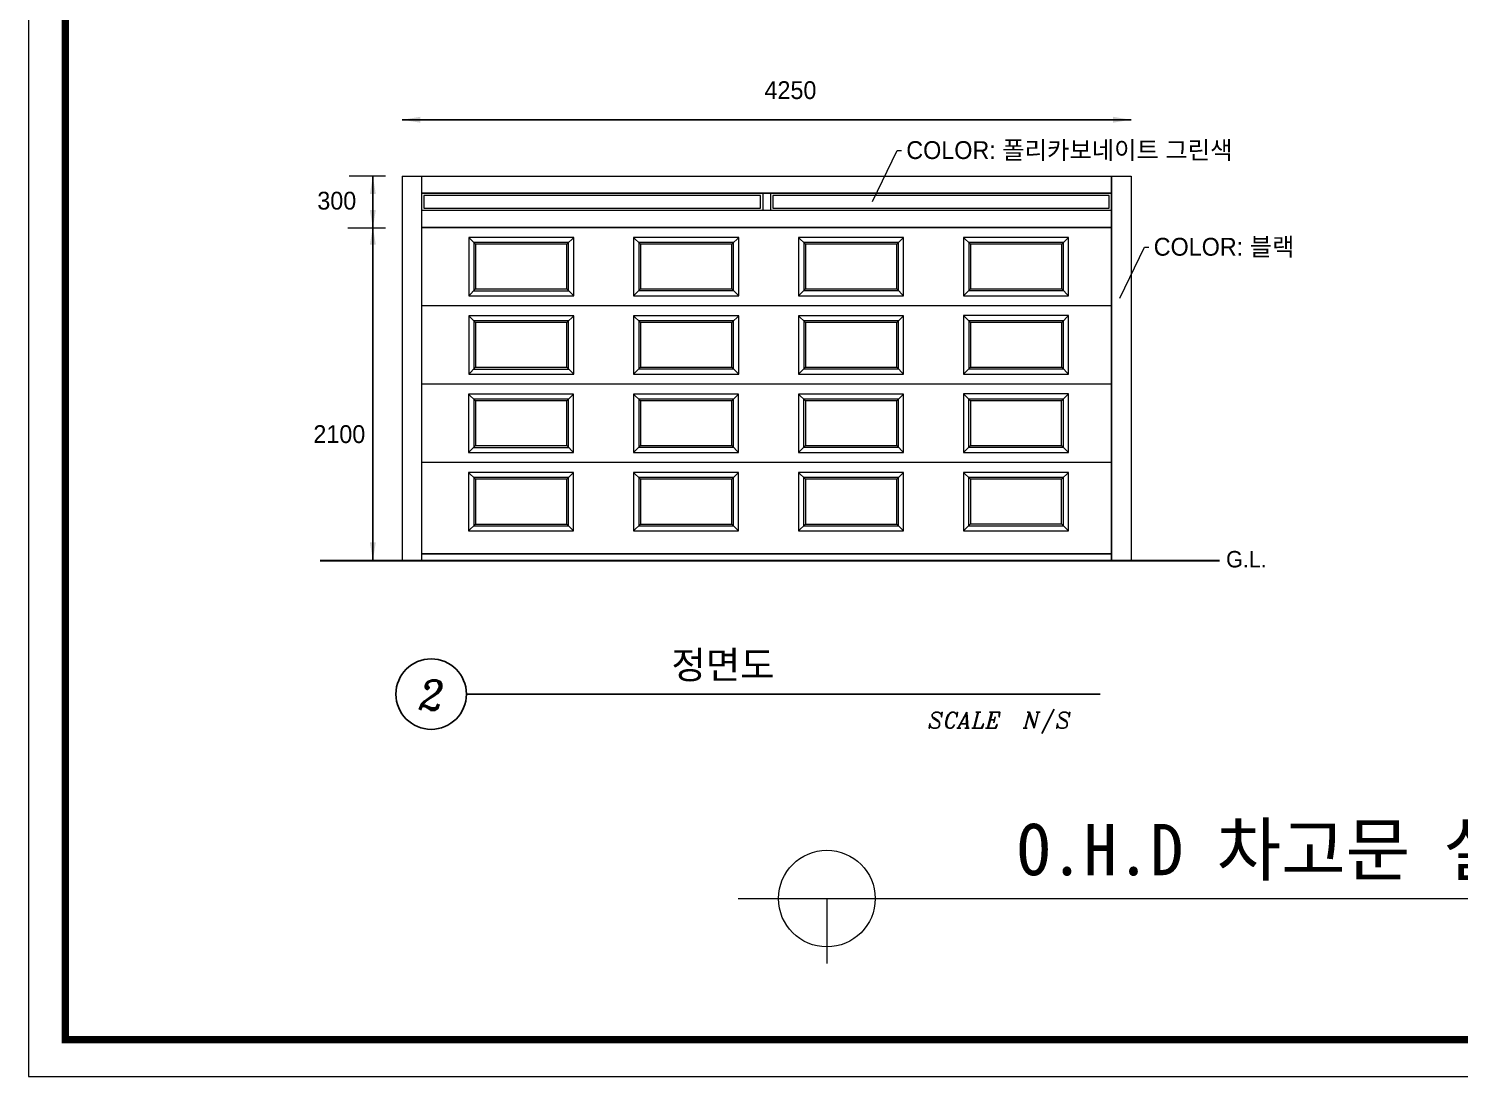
# Model space of a CAD drawing. Header units: millimetres. Extents: x 37414 to 54689, y 15261 to 27488.
# Drawn here: x 37414 to 45759, y 15261 to 21375 of the extents above; entities that cross this region are included whole.
import ezdxf
from ezdxf.enums import TextEntityAlignment as Align

# ---------------------------------------------------------------- set-up
doc = ezdxf.new("R2010")
doc.units = ezdxf.units.MM
doc.layers.get('0').update_dxf_attribs({"lineweight": 13})
for name, color, linetype in [('BORDER', 2, 'Continuous'), ('DIM', 7, 'Continuous'), ('FORM', 7, 'Continuous')]:
    doc.layers.add(name, color=color, linetype=linetype)
doc.layers.add('치수', color=7, linetype='Continuous', lineweight=13)
doc.styles.add('ITALICC', font='italicc', dxfattribs={"height": 138.122195})
doc.styles.get("Standard").update_dxf_attribs({"font": 'Gulim.ttf'})
doc.linetypes.add('ZIGZAG', pattern='A,0.00254,-5.08,[131,ltypeshp.shx,S=5.08,R=0,X=-5.08,Y=0],-10.16,[131,ltypeshp.shx,S=5.08,R=180,X=5.08,Y=0],-5.08', length=20.32254)
doc.dimstyles.new('ISO-25', dxfattribs={"dimtxt": 2.5, "dimasz": 2.5, "dimexe": 1.25, "dimexo": 0.625, "dimtad": 1, "dimtxsty": 'Standard', "dimcen": 2.5, "dimadec": 0, "dimazin": 0, "dimtfac": 1, "dimtmove": 0, "dimatfit": 3, "dimfxl": 0, "dimarcsym": 0})

msp = doc.modelspace()

# ---------------------------------------------------------------- linework, layer by layer
at = {"color": 251}
for p, q in [((37414.4, 27488.3), (37414.4, 15261.4)), ((37414.4, 15261.4), (54689.1, 15261.4)), ((37414.4, 15261.4), (54689.1, 15261.4))]:
    msp.add_line(p, q, dxfattribs=at)
at = {"color": 1}
for p, q in [((42336, 20366), (42479.4, 20663.4)), ((42479.4, 20663.4), (42504.7, 20663.4)), ((43779, 19802), (43922.4, 20099.4)), ((43922.4, 20099.4), (43947.7, 20099.4))]:
    msp.add_line(p, q, dxfattribs=at)
at = {"lineweight": 20}
for p, q in [((39496, 20514.7), (39284, 20514.7)), ((39593.4, 20514.7), (43843.4, 20514.7)), ((39705.9, 20514.7), (39705.9, 18271.7)), ((43729.9, 20514.7), (43729.9, 18271.7)), ((43729.9, 20514.7), (43729.9, 18271.7)), ((43729.9, 20514.7), (43729.9, 18271.7)), ((43729.9, 20514.7), (43729.9, 18271.7)), ((43729.9, 20514.7), (43729.9, 18271.7)), ((43843.4, 20514.7), (43843.4, 18271.7)), ((39705.9, 20414.7), (43729.9, 20414.7)), ((39705.9, 20314.7), (43729.9, 20314.7)), ((39496, 20211), (39276, 20211)), ((39705.9, 20214.7), (43730.4, 20214.7)), ((43730.4, 19719.7), (43730.4, 20252.7))]:
    msp.add_line(p, q, dxfattribs=at)
at = {"lineweight": 30}
msp.add_line((39115.6, 18271.7), (44360, 18271.7), dxfattribs=at)
at = {"color": 4, "lineweight": 20}
msp.add_line((39705.9, 18271.7), (43729.9, 18271.7), dxfattribs=at)
msp.add_line((39705.9, 18271.7), (43729.9, 18271.7), dxfattribs=at)
at = {"layer": 'BORDER', "color": 4}
msp.add_line((39967.6, 17492), (43663.8, 17492), dxfattribs=at)
msp.add_circle((39762, 17492), 205.6, dxfattribs=at)
at = {"layer": 'DIM', "lineweight": 9}
for p, q in [((39705.9, 20514.7), (39705.9, 20121.7)), ((39706.4, 20514.7), (39706.4, 20176.7)), ((39706.4, 20252.7), (39706.4, 19719.7)), ((39705.9, 20121.7), (39705.9, 19588.7)), ((39706.4, 19795.7), (39706.4, 19262.7)), ((43730.4, 19262.7), (43730.4, 19795.7)), ((39705.9, 19588.7), (39705.9, 19055.7)), ((43729.9, 19055.7), (43729.9, 19588.7)), ((39706.4, 19338.7), (39706.4, 18805.7)), ((43730.4, 18805.7), (43730.4, 19338.7)), ((39705.9, 19055.7), (39705.9, 18271.7)), ((43729.9, 18271.7), (43729.9, 19055.7)), ((39705.9, 18817.7), (39705.9, 18284.7)), ((39706.4, 18843.2), (39706.4, 18310.2)), ((43730.4, 18310.2), (43730.4, 18843.2)), ((39706.4, 18310.2), (43730.4, 18310.2))]:
    msp.add_line(p, q, dxfattribs=at)
at = {"layer": 'DIM', "lineweight": 20}
msp.add_line((43729.9, 20121.7), (43729.9, 20514.7), dxfattribs=at)
at = {"layer": 'DIM', "color": 2, "lineweight": 20}
for p, q in [((43730.4, 20214.7), (39705.9, 20214.7)), ((43730.4, 20214.7), (39705.9, 20214.7)), ((43730.4, 19757.7), (39705.9, 19757.7)), ((43730.4, 19757.7), (39705.9, 19757.7)), ((43730.4, 19757.7), (39705.9, 19757.7)), ((43730.4, 19300.7), (39705.9, 19300.7)), ((43730.4, 19300.7), (39705.9, 19300.7)), ((43730.4, 19300.7), (39705.9, 19300.7)), ((43729.9, 18843.7), (39705.9, 18843.7)), ((43729.9, 18843.7), (39705.9, 18843.7)), ((43729.9, 18843.2), (39706.4, 18843.2)), ((43729.9, 18843.2), (39706.4, 18843.2))]:
    msp.add_line(p, q, dxfattribs=at)
at = {"layer": 'DIM', "lineweight": 18}
msp.add_line((43729.9, 18309.7), (39705.9, 18309.7), dxfattribs=at)
at = {"layer": 'FORM', "const_width": 42.6}
msp.add_lwpolyline([(37627.8, 27274.8), (54475.7, 27274.8), (54475.7, 15474.9), (37627.8, 15474.9)], close=True, dxfattribs=at)
at = {"layer": '치수', "linetype": 'ZIGZAG', "lineweight": 9}
msp.add_line((39593.4, 20514.7), (39593.4, 18271.7), dxfattribs=at)
at = {"layer": '치수', "lineweight": 9}
for p, q in [((41695.7, 20414.7), (41695.7, 20314.7)), ((41740.7, 20414.7), (41740.7, 20314.7))]:
    msp.add_line(p, q, dxfattribs=at)
at = {"layer": '치수', "color": 2, "lineweight": 9}
for p, q in [((40020.9, 20116.7), (39980.9, 20156.7)), ((40553.4, 20116.7), (40593.4, 20156.7)), ((40982.9, 20116.9), (40942.9, 20156.9)), ((41515.4, 20116.9), (41555.4, 20156.9)), ((41944.9, 20116.9), (41904.9, 20156.9)), ((42477.4, 20116.9), (42517.4, 20156.9)), ((42906.9, 20117), (42866.9, 20157)), ((43439.4, 20117), (43479.4, 20157)), ((40020.9, 19855.7), (39980.9, 19815.7)), ((40553.4, 19855.7), (40593.4, 19815.7)), ((40982.9, 19855.9), (40942.9, 19815.9)), ((41515.4, 19855.9), (41555.4, 19815.9)), ((41944.9, 19855.9), (41904.9, 19815.9)), ((42477.4, 19855.9), (42517.4, 19815.9)), ((42906.9, 19856), (42866.9, 19816)), ((43439.4, 19856), (43479.4, 19816)), ((40020.9, 19659.7), (39980.9, 19699.7)), ((40553.4, 19659.7), (40593.4, 19699.7)), ((40982.9, 19659.9), (40942.9, 19699.9)), ((41515.4, 19659.9), (41555.4, 19699.9)), ((41944.9, 19659.9), (41904.9, 19699.9)), ((42477.4, 19659.9), (42517.4, 19699.9)), ((42906.9, 19660), (42866.9, 19700)), ((43439.4, 19660), (43479.4, 19700)), ((40020.9, 19398.7), (39980.9, 19358.7)), ((40553.4, 19398.7), (40593.4, 19358.7)), ((40982.9, 19398.9), (40942.9, 19358.9)), ((41515.4, 19398.9), (41555.4, 19358.9)), ((41944.9, 19398.9), (41904.9, 19358.9)), ((42477.4, 19398.9), (42517.4, 19358.9)), ((42906.9, 19399), (42866.9, 19359)), ((43439.4, 19399), (43479.4, 19359)), ((40020.4, 19202.7), (39980.4, 19242.7)), ((40552.9, 19202.7), (40592.9, 19242.7)), ((40982.4, 19202.9), (40942.4, 19242.9)), ((41514.9, 19202.9), (41554.9, 19242.9)), ((41944.4, 19202.9), (41904.4, 19242.9)), ((42476.9, 19202.9), (42516.9, 19242.9)), ((42906.4, 19203), (42866.4, 19243)), ((43438.9, 19203), (43478.9, 19243)), ((40020.4, 18941.7), (39980.4, 18901.7)), ((40552.9, 18941.7), (40592.9, 18901.7)), ((40982.4, 18941.9), (40942.4, 18901.9)), ((41514.9, 18941.9), (41554.9, 18901.9)), ((41944.4, 18941.9), (41904.4, 18901.9)), ((42476.9, 18941.9), (42516.9, 18901.9)), ((42906.4, 18942), (42866.4, 18902)), ((43438.9, 18942), (43478.9, 18902)), ((40020.4, 18745.2), (39980.4, 18785.2)), ((40552.9, 18745.2), (40592.9, 18785.2)), ((40982.4, 18745.4), (40942.4, 18785.4)), ((41514.9, 18745.4), (41554.9, 18785.4)), ((41944.4, 18745.4), (41904.4, 18785.4)), ((42476.9, 18745.4), (42516.9, 18785.4)), ((42906.4, 18745.5), (42866.4, 18785.5)), ((43438.9, 18745.5), (43478.9, 18785.5)), ((40020.4, 18484.2), (39980.4, 18444.2)), ((40552.9, 18484.2), (40592.9, 18444.2)), ((40982.4, 18484.4), (40942.4, 18444.4)), ((41514.9, 18484.4), (41554.9, 18444.4)), ((41944.4, 18484.4), (41904.4, 18444.4)), ((42476.9, 18484.4), (42516.9, 18444.4)), ((42906.4, 18484.5), (42866.4, 18444.5)), ((43438.9, 18484.5), (43478.9, 18444.5))]:
    msp.add_line(p, q, dxfattribs=at)
at = {"layer": '치수', "color": 4, "lineweight": 20}
for p, q in [((41551.9, 16299), (49724.1, 16299)), ((42069.6, 16299), (42069.6, 15920.9))]:
    msp.add_line(p, q, dxfattribs=at)
at = {"layer": '치수', "lineweight": 9}
msp.add_lwpolyline([(39706.4, 20314.7), (43729.9, 20314.7), (43729.9, 20414.7), (39706.4, 20414.7)], close=True, dxfattribs=at)
for points in [[(41682.7, 20327.7), (41682.7, 20401.7), (39719.4, 20401.7), (39719.4, 20327.7), (41682.7, 20327.7)], [(41753.7, 20327.7), (43716.9, 20327.7), (43716.9, 20401.7), (41753.7, 20401.7), (41753.7, 20327.7)]]:
    msp.add_lwpolyline(points, dxfattribs=at)
at = {"layer": '치수', "color": 2, "lineweight": 9}
for points in [[(39980.9, 19815.7), (40593.4, 19815.7), (40593.4, 20156.7), (39980.9, 20156.7)], [(40010.9, 19845.7), (40563.4, 19845.7), (40563.4, 20126.7), (40010.9, 20126.7)], [(40020.9, 19855.7), (40553.4, 19855.7), (40553.4, 20116.7), (40020.9, 20116.7)], [(40942.9, 19815.9), (41555.4, 19815.9), (41555.4, 20156.9), (40942.9, 20156.9)], [(40972.9, 19845.9), (41525.4, 19845.9), (41525.4, 20126.9), (40972.9, 20126.9)], [(40982.9, 19855.9), (41515.4, 19855.9), (41515.4, 20116.9), (40982.9, 20116.9)], [(41904.9, 19815.9), (42517.4, 19815.9), (42517.4, 20156.9), (41904.9, 20156.9)], [(41934.9, 19845.9), (42487.4, 19845.9), (42487.4, 20126.9), (41934.9, 20126.9)], [(41944.9, 19855.9), (42477.4, 19855.9), (42477.4, 20116.9), (41944.9, 20116.9)], [(42866.9, 19816), (43479.4, 19816), (43479.4, 20157), (42866.9, 20157)], [(42896.9, 19846), (43449.4, 19846), (43449.4, 20127), (42896.9, 20127)], [(42906.9, 19856), (43439.4, 19856), (43439.4, 20117), (42906.9, 20117)], [(39980.9, 19358.7), (40593.4, 19358.7), (40593.4, 19699.7), (39980.9, 19699.7)], [(40942.9, 19358.9), (41555.4, 19358.9), (41555.4, 19699.9), (40942.9, 19699.9)], [(41904.9, 19358.9), (42517.4, 19358.9), (42517.4, 19699.9), (41904.9, 19699.9)], [(42866.9, 19359), (43479.4, 19359), (43479.4, 19700), (42866.9, 19700)], [(40010.9, 19388.7), (40563.4, 19388.7), (40563.4, 19669.7), (40010.9, 19669.7)], [(40020.9, 19398.7), (40553.4, 19398.7), (40553.4, 19659.7), (40020.9, 19659.7)], [(40972.9, 19388.9), (41525.4, 19388.9), (41525.4, 19669.9), (40972.9, 19669.9)], [(40982.9, 19398.9), (41515.4, 19398.9), (41515.4, 19659.9), (40982.9, 19659.9)], [(41934.9, 19388.9), (42487.4, 19388.9), (42487.4, 19669.9), (41934.9, 19669.9)], [(41944.9, 19398.9), (42477.4, 19398.9), (42477.4, 19659.9), (41944.9, 19659.9)], [(42896.9, 19389), (43449.4, 19389), (43449.4, 19670), (42896.9, 19670)], [(42906.9, 19399), (43439.4, 19399), (43439.4, 19660), (42906.9, 19660)], [(39980.4, 18901.7), (40592.9, 18901.7), (40592.9, 19242.7), (39980.4, 19242.7)], [(40010.4, 18931.7), (40562.9, 18931.7), (40562.9, 19212.7), (40010.4, 19212.7)], [(40020.4, 18941.7), (40552.9, 18941.7), (40552.9, 19202.7), (40020.4, 19202.7)], [(40942.4, 18901.9), (41554.9, 18901.9), (41554.9, 19242.9), (40942.4, 19242.9)], [(40972.4, 18931.9), (41524.9, 18931.9), (41524.9, 19212.9), (40972.4, 19212.9)], [(40982.4, 18941.9), (41514.9, 18941.9), (41514.9, 19202.9), (40982.4, 19202.9)], [(41904.4, 18901.9), (42516.9, 18901.9), (42516.9, 19242.9), (41904.4, 19242.9)], [(41934.4, 18931.9), (42486.9, 18931.9), (42486.9, 19212.9), (41934.4, 19212.9)], [(41944.4, 18941.9), (42476.9, 18941.9), (42476.9, 19202.9), (41944.4, 19202.9)], [(42866.4, 18902), (43478.9, 18902), (43478.9, 19243), (42866.4, 19243)], [(42896.4, 18932), (43448.9, 18932), (43448.9, 19213), (42896.4, 19213)], [(42906.4, 18942), (43438.9, 18942), (43438.9, 19203), (42906.4, 19203)], [(39980.4, 18444.2), (40592.9, 18444.2), (40592.9, 18785.2), (39980.4, 18785.2)], [(40942.4, 18444.4), (41554.9, 18444.4), (41554.9, 18785.4), (40942.4, 18785.4)], [(41904.4, 18444.4), (42516.9, 18444.4), (42516.9, 18785.4), (41904.4, 18785.4)], [(42866.4, 18444.5), (43478.9, 18444.5), (43478.9, 18785.5), (42866.4, 18785.5)], [(40010.4, 18474.2), (40562.9, 18474.2), (40562.9, 18755.2), (40010.4, 18755.2)], [(40020.4, 18484.2), (40552.9, 18484.2), (40552.9, 18745.2), (40020.4, 18745.2)], [(40972.4, 18474.4), (41524.9, 18474.4), (41524.9, 18755.4), (40972.4, 18755.4)], [(40982.4, 18484.4), (41514.9, 18484.4), (41514.9, 18745.4), (40982.4, 18745.4)], [(41934.4, 18474.4), (42486.9, 18474.4), (42486.9, 18755.4), (41934.4, 18755.4)], [(41944.4, 18484.4), (42476.9, 18484.4), (42476.9, 18745.4), (41944.4, 18745.4)], [(42896.4, 18474.5), (43448.9, 18474.5), (43448.9, 18755.5), (42896.4, 18755.5)], [(42906.4, 18484.5), (43438.9, 18484.5), (43438.9, 18745.5), (42906.4, 18745.5)]]:
    msp.add_lwpolyline(points, close=True, dxfattribs=at)
at = {"layer": '치수', "color": 4, "lineweight": 20}
msp.add_circle((42069.6, 16299), 281.9, dxfattribs=at)

# ---------------------------------------------------------------- texts
at = {"layer": 'BORDER', "color": 4, "style": 'ITALICC'}
for s, height, p in [('2', 171.5, (39687.7, 17399.8)), ('SCALE  N/S', 93.26, (42659.1, 17292.6))]:
    msp.add_text(s, height=height, dxfattribs=at).set_placement(p)
at = {"layer": '치수', "color": 0, "lineweight": 9}
for s, p in [('COLOR: 폴리카보네이트 그린색', (42533, 20666)), ('COLOR: 블랙', (43976, 20102))]:
    msp.add_text(s, height=104, dxfattribs=at).set_placement(p, align=Align.MIDDLE_LEFT)
at = {"layer": '치수', "lineweight": 9, "char_height": 104, "attachment_point": 1}
for s, insert, width in [('4250', (41706, 21067.8), 1575.702), ('300', (39098, 20422.9), 520.468), ('2100', (39075, 19060.8), 531.235)]:
    msp.add_mtext(s, dxfattribs=dict(at, insert=insert, width=width))
at = {"layer": '치수', "lineweight": 5, "insert": (44398, 18327.1), "char_height": 96, "width": 196.798, "attachment_point": 1}
msp.add_mtext('G.L.', dxfattribs=at)
at = {"layer": '치수', "color": 4, "lineweight": 5, "insert": (41162.9, 17742.2), "char_height": 160, "width": 1378.784, "attachment_point": 1}
msp.add_mtext('정면도', dxfattribs=at)
at = {"layer": '치수', "color": 4, "lineweight": 40, "insert": (43179.1, 16735), "char_height": 300, "width": 6920.253, "attachment_point": 1}
msp.add_mtext('{\\fDotumChe|b0|i0|c129|p49;O.H.D 차고문 설치 상세도 }', dxfattribs=at)

# ---------------------------------------------------------------- leaders
at = {"lineweight": 20}
for points, override in [([(43843.4, 20843), (39593.4, 20843)], {"dimscale": 35, "dimtxt": 2.7, "dimasz": 3, "dimtad": 0, "dimcen": 3, "dimclrt": 256}), ([(39593.4, 20843), (43843.4, 20843)], {"dimscale": 35, "dimtxt": 2.7, "dimasz": 3, "dimtad": 0, "dimcen": 3, "dimclrt": 256}), ([(39422, 18271.7), (39422, 20514.7)], {"dimscale": 35, "dimtxt": 2.7, "dimasz": 3, "dimtad": 0, "dimcen": 3, "dimclrt": 256}), ([(39422, 20514.7), (39422, 18271.7)], {"dimscale": 35, "dimtxt": 2.7, "dimasz": 3, "dimgap": 0.625, "dimtad": 0, "dimcen": 3, "dimclrt": 256}), ([(39422, 20211), (39422, 20514.7)], {"dimscale": 35, "dimtxt": 2.7, "dimasz": 3, "dimtad": 0, "dimcen": 3, "dimclrt": 256}), ([(39422, 20211), (39422, 20514.7)], {"dimscale": 35, "dimtxt": 2.7, "dimasz": 3, "dimtad": 0, "dimcen": 3, "dimclrt": 256}), ([(39422, 20219), (39422, 18271.7)], {"dimscale": 35, "dimtxt": 2.7, "dimasz": 3, "dimtad": 0, "dimcen": 3, "dimclrt": 256})]:
    msp.add_leader(points, dimstyle='ISO-25', override=override, dxfattribs=at)

doc.saveas('drawing.dxf')
